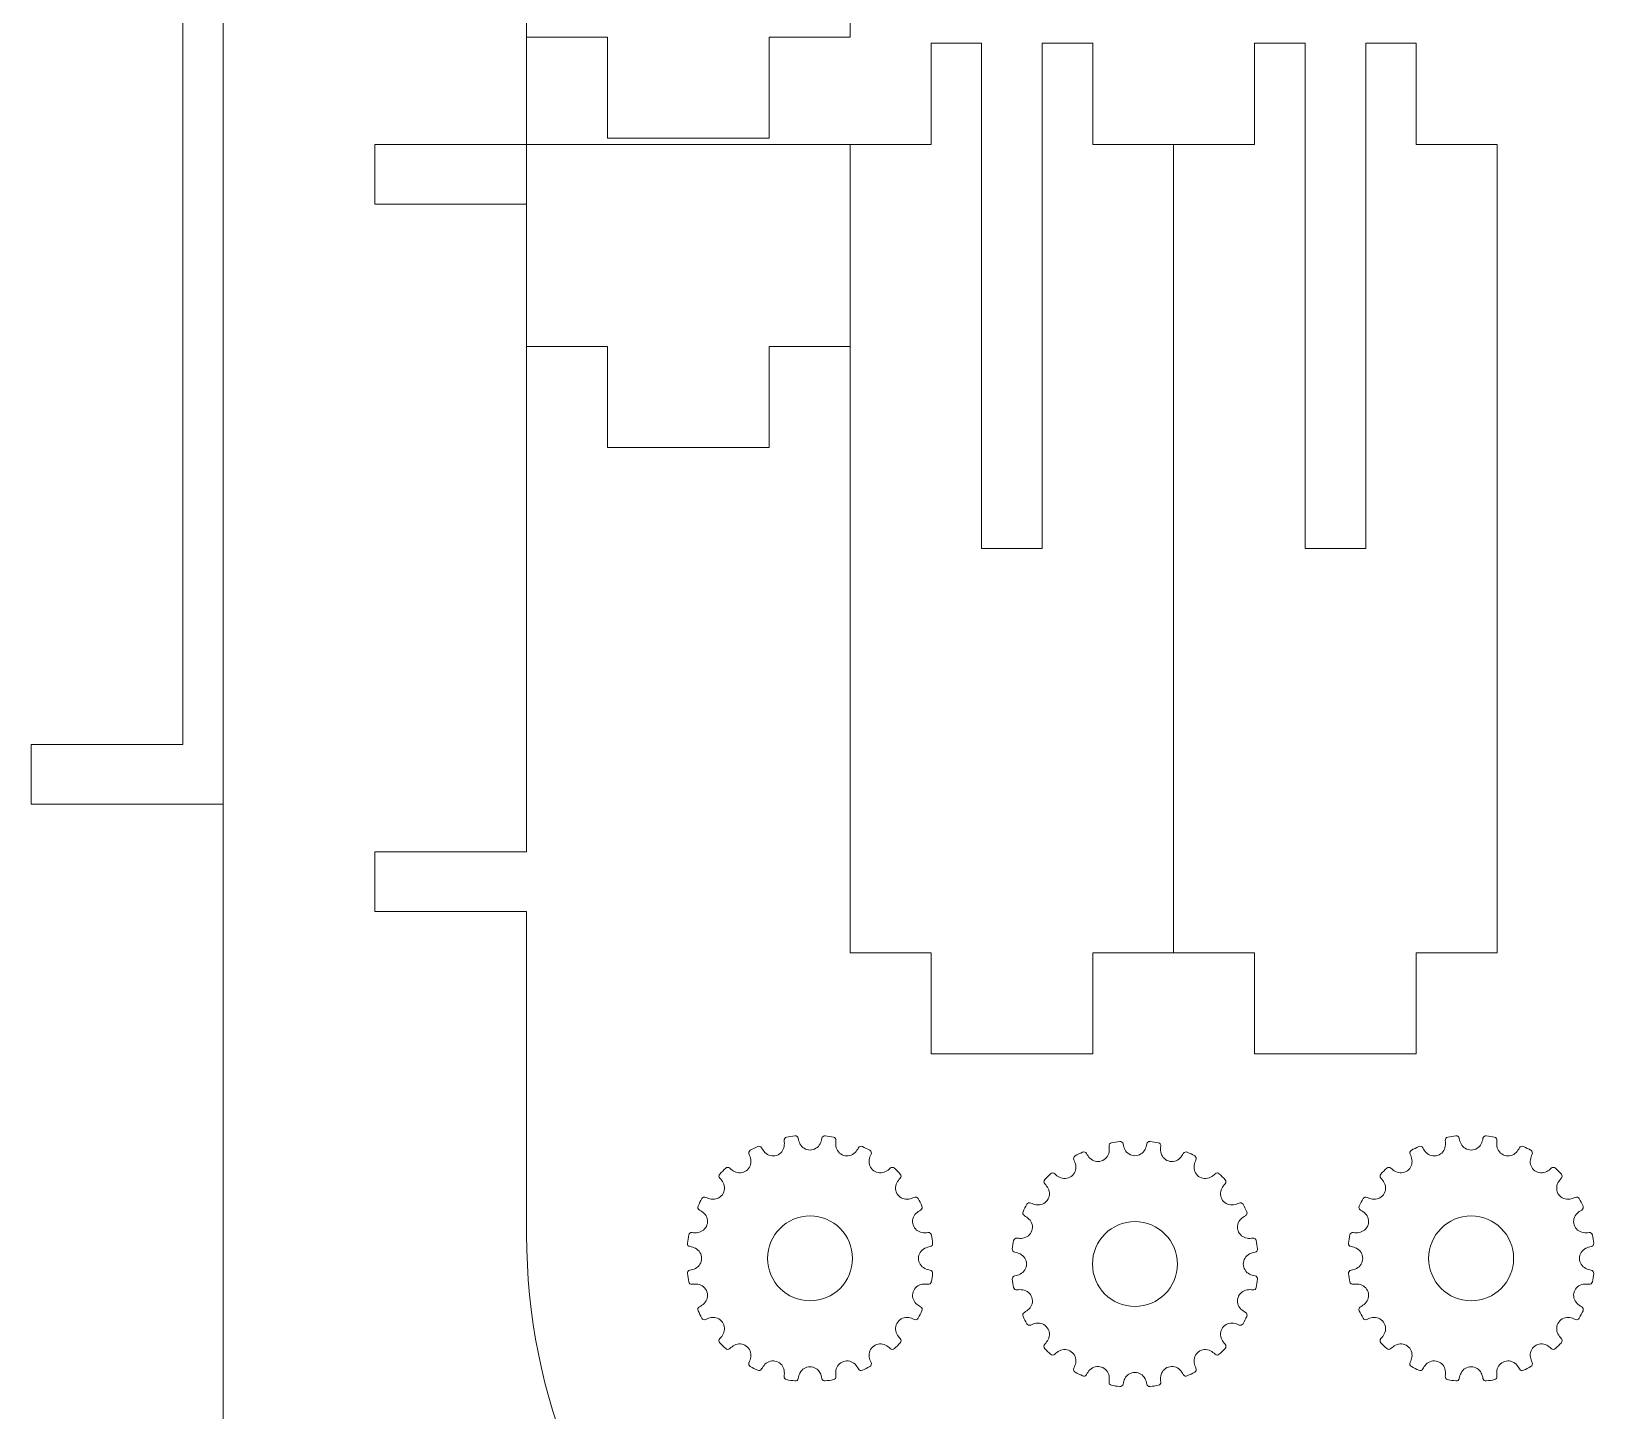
# Model space of a CAD drawing. Header units: millimetres. Extents: x -235 to 641, y 0 to 414.
# Drawn here: x 558.6 to 635.8, y 132 to 200.2 of the extents above; entities that cross this region are included whole.
import ezdxf

# ---------------------------------------------------------------- set-up
doc = ezdxf.new("R2010")
doc.units = ezdxf.units.MM

msp = doc.modelspace()

# ---------------------------------------------------------------- linework, layer by layer
at = {"lineweight": 0}
for p, q in [((568.063, 113.901), (568.063, 353.951)), ((583.063, 159.648), (583.063, 353.951)), ((566.063, 164.951), (566.063, 254.951)), ((599.063, 199.951), (599.063, 209.951)), ((583.063, 199.951), (587.063, 199.951)), ((587.063, 199.951), (587.063, 194.951)), ((595.063, 194.951), (595.063, 199.951)), ((595.063, 199.951), (599.063, 199.951)), ((603.063, 199.648), (603.063, 194.648)), ((605.563, 199.648), (603.063, 199.648)), ((605.563, 174.648), (605.563, 199.648)), ((608.563, 199.648), (608.563, 174.648)), ((611.063, 199.648), (608.563, 199.648)), ((611.063, 194.648), (611.063, 199.648)), ((619.063, 199.648), (619.063, 194.648)), ((621.563, 199.648), (619.063, 199.648)), ((621.563, 174.648), (621.563, 199.648)), ((624.563, 199.648), (624.563, 174.648)), ((627.063, 199.648), (624.563, 199.648)), ((627.063, 194.648), (627.063, 199.648)), ((587.063, 194.951), (595.063, 194.951)), ((575.563, 194.648), (603.063, 194.648)), ((575.563, 191.698), (575.563, 194.648)), ((599.063, 194.648), (599.063, 154.648)), ((619.063, 194.648), (611.063, 194.648)), ((615.063, 154.648), (615.063, 194.648)), ((631.063, 194.648), (627.063, 194.648)), ((631.063, 154.648), (631.063, 194.648)), ((583.063, 191.698), (575.563, 191.698)), ((583.063, 184.648), (587.063, 184.648)), ((587.063, 184.648), (587.063, 179.648)), ((595.063, 179.648), (595.063, 184.648)), ((595.063, 184.648), (599.063, 184.648)), ((587.063, 179.648), (595.063, 179.648)), ((608.563, 174.648), (605.563, 174.648)), ((624.563, 174.648), (621.563, 174.648)), ((558.563, 162.001), (558.563, 164.951)), ((558.563, 164.951), (566.063, 164.951)), ((568.063, 162.001), (558.563, 162.001)), ((575.563, 159.648), (583.063, 159.648)), ((575.563, 156.698), (575.563, 159.648)), ((583.063, 156.698), (575.563, 156.698)), ((583.063, 140.702), (583.063, 156.698)), ((599.063, 154.648), (603.063, 154.648)), ((603.063, 154.648), (603.063, 149.648)), ((611.063, 154.648), (619.063, 154.648)), ((611.063, 149.648), (611.063, 154.648)), ((619.063, 154.648), (619.063, 149.648)), ((627.063, 154.648), (631.063, 154.648)), ((627.063, 149.648), (627.063, 154.648)), ((603.063, 149.648), (611.063, 149.648)), ((619.063, 149.648), (627.063, 149.648))]:
    msp.add_line(p, q, dxfattribs=at)
for centre in [(597.08, 139.533), (629.776, 139.533), (613.148, 139.253)]:
    msp.add_circle(centre, 2.1, dxfattribs=at)
for centre, radius, start, end in [((595.949, 145.385), 0.15, 100.93261, 188.22305), ((594.811, 145.22), 1, 352.01055, 8.22305), ((597.08, 139.533), 6.11, 97.06739, 100.93261), ((596.347, 145.447), 0.15, 9.77695, 97.06739), ((597.48, 145.643), 1, 189.77695, 205.98945), ((596.68, 145.643), 1, 334.01055, 350.22305), ((597.813, 145.447), 0.15, 82.93261, 170.22305), ((597.08, 139.533), 6.11, 79.06739, 82.93261), ((598.21, 145.385), 0.15, 351.77695, 79.06739), ((599.348, 145.22), 1, 171.77695, 187.98945), ((613.148, 139.253), 6.11, 97.06739, 100.93261), ((612.415, 145.168), 0.15, 9.77695, 97.06739), ((613.882, 145.168), 0.15, 82.93261, 170.22305), ((613.148, 139.253), 6.11, 79.06739, 82.93261), ((628.646, 145.385), 0.15, 100.93261, 188.22305), ((627.507, 145.22), 1, 352.01055, 8.22305), ((629.776, 139.533), 6.11, 97.06739, 100.93261), ((629.043, 145.447), 0.15, 9.77695, 97.06739), ((630.176, 145.643), 1, 189.77695, 205.98945), ((629.376, 145.643), 1, 334.01055, 350.22305), ((630.509, 145.447), 0.15, 82.93261, 170.22305), ((629.776, 139.533), 6.11, 79.06739, 82.93261), ((630.906, 145.385), 0.15, 351.77695, 79.06739), ((632.044, 145.22), 1, 171.77695, 187.98945), ((594.196, 144.749), 0.15, 118.93261, 206.22305), ((593.165, 144.241), 1, 10.01055, 26.22305), ((597.08, 139.533), 6.11, 115.06739, 118.93261), ((594.555, 144.931), 0.15, 27.77695, 115.06739), ((595.572, 145.467), 1, 207.77695, 223.98945), ((595.252, 145.158), 0.555, 223.98945, 352.01055), ((597.08, 145.448), 0.555, 205.98945, 334.01055), ((598.908, 145.158), 0.555, 187.98945, 316.01055), ((598.587, 145.467), 1, 316.01055, 332.22305), ((599.605, 144.931), 0.15, 64.93261, 152.22305), ((597.08, 139.533), 6.11, 61.06739, 64.93261), ((600.995, 144.241), 1, 153.77695, 169.98945), ((599.963, 144.749), 0.15, 333.77695, 61.06739), ((610.265, 144.47), 0.15, 118.93261, 206.22305), ((613.148, 139.253), 6.11, 115.06739, 118.93261), ((610.623, 144.652), 0.15, 27.77695, 115.06739), ((611.641, 145.188), 1, 207.77695, 223.98945), ((611.321, 144.879), 0.555, 223.98945, 352.01055), ((612.018, 145.105), 0.15, 100.93261, 188.22305), ((610.88, 144.941), 1, 352.01055, 8.22305), ((613.548, 145.363), 1, 189.77695, 205.98945), ((613.148, 145.168), 0.555, 205.98945, 334.01055), ((612.748, 145.363), 1, 334.01055, 350.22305), ((614.279, 145.105), 0.15, 351.77695, 79.06739), ((615.417, 144.941), 1, 171.77695, 187.98945), ((614.976, 144.879), 0.555, 187.98945, 316.01055), ((614.656, 145.188), 1, 316.01055, 332.22305), ((615.674, 144.652), 0.15, 64.93261, 152.22305), ((613.148, 139.253), 6.11, 61.06739, 64.93261), ((616.032, 144.47), 0.15, 333.77695, 61.06739), ((626.893, 144.749), 0.15, 118.93261, 206.22305), ((625.861, 144.241), 1, 10.01055, 26.22305), ((629.776, 139.533), 6.11, 115.06739, 118.93261), ((627.251, 144.931), 0.15, 27.77695, 115.06739), ((628.268, 145.467), 1, 207.77695, 223.98945), ((627.948, 145.158), 0.555, 223.98945, 352.01055), ((629.776, 145.448), 0.555, 205.98945, 334.01055), ((631.604, 145.158), 0.555, 187.98945, 316.01055), ((631.284, 145.467), 1, 316.01055, 332.22305), ((632.301, 144.931), 0.15, 64.93261, 152.22305), ((629.776, 139.533), 6.11, 61.06739, 64.93261), ((633.691, 144.241), 1, 153.77695, 169.98945), ((632.659, 144.749), 0.15, 333.77695, 61.06739), ((597.08, 139.533), 6.11, 133.06739, 136.93261), ((593.01, 143.887), 0.15, 45.77695, 133.06739), ((593.812, 144.711), 1, 225.77695, 241.98945), ((593.603, 144.318), 0.555, 241.98945, 10.01055), ((600.557, 144.318), 0.555, 169.98945, 298.01055), ((600.348, 144.711), 1, 298.01055, 314.22305), ((601.15, 143.887), 0.15, 46.93261, 134.22305), ((597.08, 139.533), 6.11, 43.06739, 46.93261), ((609.079, 143.608), 0.15, 45.77695, 133.06739), ((609.672, 144.039), 0.555, 241.98945, 10.01055), ((609.233, 143.961), 1, 10.01055, 26.22305), ((616.625, 144.039), 0.555, 169.98945, 298.01055), ((617.063, 143.961), 1, 153.77695, 169.98945), ((617.218, 143.608), 0.15, 46.93261, 134.22305), ((629.776, 139.533), 6.11, 133.06739, 136.93261), ((625.706, 143.887), 0.15, 45.77695, 133.06739), ((626.508, 144.711), 1, 225.77695, 241.98945), ((626.299, 144.318), 0.555, 241.98945, 10.01055), ((633.253, 144.318), 0.555, 169.98945, 298.01055), ((633.044, 144.711), 1, 298.01055, 314.22305), ((633.846, 143.887), 0.15, 46.93261, 134.22305), ((629.776, 139.533), 6.11, 43.06739, 46.93261), ((592.294, 143.009), 0.555, 259.98945, 28.01055), ((592.726, 143.603), 0.15, 136.93261, 224.22305), ((591.902, 142.8), 1, 28.01055, 44.22305), ((601.865, 143.009), 0.555, 151.98945, 280.01055), ((602.258, 142.8), 1, 135.77695, 151.98945), ((601.434, 143.603), 0.15, 315.77695, 43.06739), ((608.363, 142.73), 0.555, 259.98945, 28.01055), ((608.794, 143.323), 0.15, 136.93261, 224.22305), ((613.148, 139.253), 6.11, 133.06739, 136.93261), ((607.97, 142.521), 1, 28.01055, 44.22305), ((609.881, 144.432), 1, 225.77695, 241.98945), ((616.416, 144.432), 1, 298.01055, 314.22305), ((613.148, 139.253), 6.11, 43.06739, 46.93261), ((617.934, 142.73), 0.555, 151.98945, 280.01055), ((618.327, 142.521), 1, 135.77695, 151.98945), ((617.502, 143.323), 0.15, 315.77695, 43.06739), ((624.991, 143.009), 0.555, 259.98945, 28.01055), ((625.422, 143.603), 0.15, 136.93261, 224.22305), ((624.598, 142.8), 1, 28.01055, 44.22305), ((634.561, 143.009), 0.555, 151.98945, 280.01055), ((634.954, 142.8), 1, 135.77695, 151.98945), ((634.13, 143.603), 0.15, 315.77695, 43.06739), ((597.08, 139.533), 6.11, 151.06739, 154.93261), ((591.864, 142.416), 0.15, 63.77695, 151.06739), ((592.372, 143.448), 1, 243.77695, 259.98945), ((601.788, 143.448), 1, 280.01055, 296.22305), ((602.296, 142.416), 0.15, 28.93261, 116.22305), ((597.08, 139.533), 6.11, 25.06739, 28.93261), ((613.148, 139.253), 6.11, 151.06739, 154.93261), ((607.932, 142.137), 0.15, 63.77695, 151.06739), ((608.44, 143.168), 1, 243.77695, 259.98945), ((617.856, 143.168), 1, 280.01055, 296.22305), ((618.365, 142.137), 0.15, 28.93261, 116.22305), ((613.148, 139.253), 6.11, 25.06739, 28.93261), ((629.776, 139.533), 6.11, 151.06739, 154.93261), ((624.56, 142.416), 0.15, 63.77695, 151.06739), ((625.068, 143.448), 1, 243.77695, 259.98945), ((634.484, 143.448), 1, 280.01055, 296.22305), ((634.992, 142.416), 0.15, 28.93261, 116.22305), ((629.776, 139.533), 6.11, 25.06739, 28.93261), ((591.681, 142.058), 0.15, 154.93261, 242.22305), ((591.454, 141.361), 0.555, 277.98945, 46.01055), ((591.145, 141.04), 1, 46.01055, 62.22305), ((602.705, 141.361), 0.555, 133.98945, 262.01055), ((603.014, 141.04), 1, 117.77695, 133.98945), ((602.478, 142.058), 0.15, 297.77695, 25.06739), ((607.75, 141.779), 0.15, 154.93261, 242.22305), ((607.523, 141.081), 0.555, 277.98945, 46.01055), ((607.214, 140.761), 1, 46.01055, 62.22305), ((618.774, 141.081), 0.555, 133.98945, 262.01055), ((619.083, 140.761), 1, 117.77695, 133.98945), ((618.547, 141.779), 0.15, 297.77695, 25.06739), ((624.377, 142.058), 0.15, 154.93261, 242.22305), ((624.15, 141.361), 0.555, 277.98945, 46.01055), ((623.841, 141.04), 1, 46.01055, 62.22305), ((635.401, 141.361), 0.555, 133.98945, 262.01055), ((635.71, 141.04), 1, 117.77695, 133.98945), ((635.175, 142.058), 0.15, 297.77695, 25.06739), ((613.063, 140.702), 30, 180, 225.04739), ((597.08, 139.533), 6.11, 169.06739, 172.93261), ((591.228, 140.663), 0.15, 81.77695, 169.06739), ((591.392, 141.801), 1, 261.77695, 277.98945), ((602.767, 141.801), 1, 262.01055, 278.22305), ((602.932, 140.663), 0.15, 10.93261, 98.22305), ((597.08, 139.533), 6.11, 7.06739, 10.93261), ((629.776, 139.533), 6.11, 169.06739, 172.93261), ((623.924, 140.663), 0.15, 81.77695, 169.06739), ((624.089, 141.801), 1, 261.77695, 277.98945), ((635.463, 141.801), 1, 262.01055, 278.22305), ((635.628, 140.663), 0.15, 10.93261, 98.22305), ((629.776, 139.533), 6.11, 7.06739, 10.93261), ((591.165, 140.266), 0.15, 172.93261, 260.22305), ((590.97, 139.133), 1, 64.01055, 80.22305), ((591.165, 139.533), 0.555, 295.98945, 64.01055), ((602.995, 139.533), 0.555, 115.98945, 244.01055), ((603.19, 139.133), 1, 99.77695, 115.98945), ((602.995, 140.266), 0.15, 279.77695, 7.06739), ((607.234, 139.987), 0.15, 172.93261, 260.22305), ((613.148, 139.253), 6.11, 169.06739, 172.93261), ((607.297, 140.384), 0.15, 81.77695, 169.06739), ((607.461, 141.522), 1, 261.77695, 277.98945), ((618.836, 141.522), 1, 262.01055, 278.22305), ((619, 140.384), 0.15, 10.93261, 98.22305), ((619.063, 139.987), 0.15, 279.77695, 7.06739), ((613.148, 139.253), 6.11, 7.06739, 10.93261), ((623.861, 140.266), 0.15, 172.93261, 260.22305), ((623.666, 139.133), 1, 64.01055, 80.22305), ((623.861, 139.533), 0.555, 295.98945, 64.01055), ((635.691, 139.533), 0.555, 115.98945, 244.01055), ((635.886, 139.133), 1, 99.77695, 115.98945), ((635.691, 140.266), 0.15, 279.77695, 7.06739), ((607.038, 138.853), 1, 64.01055, 80.22305), ((607.233, 139.253), 0.555, 295.98945, 64.01055), ((619.063, 139.253), 0.555, 115.98945, 244.01055), ((619.258, 138.853), 1, 99.77695, 115.98945), ((591.165, 138.799), 0.15, 99.77695, 187.06739), ((597.08, 139.533), 6.11, 187.06739, 190.93261), ((591.228, 138.402), 0.15, 190.93261, 278.22305), ((590.97, 139.933), 1, 279.77695, 295.98945), ((603.19, 139.933), 1, 244.01055, 260.22305), ((602.932, 138.402), 0.15, 261.77695, 349.06739), ((602.995, 138.799), 0.15, 352.93261, 80.22305), ((597.08, 139.533), 6.11, 349.06739, 352.93261), ((607.234, 138.52), 0.15, 99.77695, 187.06739), ((613.148, 139.253), 6.11, 187.06739, 190.93261), ((607.038, 139.653), 1, 279.77695, 295.98945), ((619.258, 139.653), 1, 244.01055, 260.22305), ((619.063, 138.52), 0.15, 352.93261, 80.22305), ((613.148, 139.253), 6.11, 349.06739, 352.93261), ((623.861, 138.799), 0.15, 99.77695, 187.06739), ((629.776, 139.533), 6.11, 187.06739, 190.93261), ((623.924, 138.402), 0.15, 190.93261, 278.22305), ((623.666, 139.933), 1, 279.77695, 295.98945), ((635.886, 139.933), 1, 244.01055, 260.22305), ((635.628, 138.402), 0.15, 261.77695, 349.06739), ((635.691, 138.799), 0.15, 352.93261, 80.22305), ((629.776, 139.533), 6.11, 349.06739, 352.93261), ((591.392, 137.264), 1, 82.01055, 98.22305), ((591.454, 137.705), 0.555, 313.98945, 82.01055), ((602.705, 137.705), 0.555, 97.98945, 226.01055), ((602.767, 137.264), 1, 81.77695, 97.98945), ((607.297, 138.123), 0.15, 190.93261, 278.22305), ((607.461, 136.985), 1, 82.01055, 98.22305), ((607.523, 137.426), 0.555, 313.98945, 82.01055), ((618.774, 137.426), 0.555, 97.98945, 226.01055), ((618.836, 136.985), 1, 81.77695, 97.98945), ((619, 138.123), 0.15, 261.77695, 349.06739), ((624.089, 137.264), 1, 82.01055, 98.22305), ((624.15, 137.705), 0.555, 313.98945, 82.01055), ((635.401, 137.705), 0.555, 97.98945, 226.01055), ((635.463, 137.264), 1, 81.77695, 97.98945), ((591.681, 137.008), 0.15, 117.77695, 205.06739), ((597.08, 139.533), 6.11, 205.06739, 208.93261), ((591.145, 138.025), 1, 297.77695, 313.98945), ((603.014, 138.025), 1, 226.01055, 242.22305), ((597.08, 139.533), 6.11, 331.06739, 334.93261), ((602.478, 137.008), 0.15, 334.93261, 62.22305), ((607.75, 136.728), 0.15, 117.77695, 205.06739), ((607.214, 137.746), 1, 297.77695, 313.98945), ((619.083, 137.746), 1, 226.01055, 242.22305), ((618.547, 136.728), 0.15, 334.93261, 62.22305), ((624.377, 137.008), 0.15, 117.77695, 205.06739), ((629.776, 139.533), 6.11, 205.06739, 208.93261), ((623.841, 138.025), 1, 297.77695, 313.98945), ((635.71, 138.025), 1, 226.01055, 242.22305), ((629.776, 139.533), 6.11, 331.06739, 334.93261), ((635.175, 137.008), 0.15, 334.93261, 62.22305), ((591.864, 136.649), 0.15, 208.93261, 296.22305), ((592.372, 135.618), 1, 100.01055, 116.22305), ((592.294, 136.056), 0.555, 331.98945, 100.01055), ((601.865, 136.056), 0.555, 79.98945, 208.01055), ((601.788, 135.618), 1, 63.77695, 79.98945), ((602.296, 136.649), 0.15, 243.77695, 331.06739), ((613.148, 139.253), 6.11, 205.06739, 208.93261), ((607.932, 136.37), 0.15, 208.93261, 296.22305), ((608.44, 135.338), 1, 100.01055, 116.22305), ((608.363, 135.777), 0.555, 331.98945, 100.01055), ((617.934, 135.777), 0.555, 79.98945, 208.01055), ((617.856, 135.338), 1, 63.77695, 79.98945), ((618.365, 136.37), 0.15, 243.77695, 331.06739), ((613.148, 139.253), 6.11, 331.06739, 334.93261), ((624.56, 136.649), 0.15, 208.93261, 296.22305), ((625.068, 135.618), 1, 100.01055, 116.22305), ((624.991, 136.056), 0.555, 331.98945, 100.01055), ((634.561, 136.056), 0.555, 79.98945, 208.01055), ((634.484, 135.618), 1, 63.77695, 79.98945), ((634.992, 136.649), 0.15, 243.77695, 331.06739), ((592.726, 135.463), 0.15, 135.77695, 223.06739), ((597.08, 139.533), 6.11, 223.06739, 226.93261), ((591.902, 136.265), 1, 315.77695, 331.98945), ((593.812, 134.354), 1, 118.01055, 134.22305), ((593.603, 134.747), 0.555, 349.98945, 118.01055), ((600.557, 134.747), 0.555, 61.98945, 190.01055), ((600.348, 134.354), 1, 45.77695, 61.98945), ((597.08, 139.533), 6.11, 313.06739, 316.93261), ((602.258, 136.265), 1, 208.01055, 224.22305), ((601.434, 135.463), 0.15, 316.93261, 44.22305), ((608.794, 135.184), 0.15, 135.77695, 223.06739), ((607.97, 135.986), 1, 315.77695, 331.98945), ((618.327, 135.986), 1, 208.01055, 224.22305), ((617.502, 135.184), 0.15, 316.93261, 44.22305), ((625.422, 135.463), 0.15, 135.77695, 223.06739), ((629.776, 139.533), 6.11, 223.06739, 226.93261), ((624.598, 136.265), 1, 315.77695, 331.98945), ((626.508, 134.354), 1, 118.01055, 134.22305), ((626.299, 134.747), 0.555, 349.98945, 118.01055), ((633.253, 134.747), 0.555, 61.98945, 190.01055), ((633.044, 134.354), 1, 45.77695, 61.98945), ((629.776, 139.533), 6.11, 313.06739, 316.93261), ((634.954, 136.265), 1, 208.01055, 224.22305), ((634.13, 135.463), 0.15, 316.93261, 44.22305), ((593.01, 135.179), 0.15, 226.93261, 314.22305), ((593.165, 134.825), 1, 333.77695, 349.98945), ((600.995, 134.825), 1, 190.01055, 206.22305), ((601.15, 135.179), 0.15, 225.77695, 313.06739), ((613.148, 139.253), 6.11, 223.06739, 226.93261), ((609.079, 134.899), 0.15, 226.93261, 314.22305), ((609.881, 134.075), 1, 118.01055, 134.22305), ((609.672, 134.468), 0.555, 349.98945, 118.01055), ((616.625, 134.468), 0.555, 61.98945, 190.01055), ((616.416, 134.075), 1, 45.77695, 61.98945), ((617.218, 134.899), 0.15, 225.77695, 313.06739), ((613.148, 139.253), 6.11, 313.06739, 316.93261), ((625.706, 135.179), 0.15, 226.93261, 314.22305), ((625.861, 134.825), 1, 333.77695, 349.98945), ((633.691, 134.825), 1, 190.01055, 206.22305), ((633.846, 135.179), 0.15, 225.77695, 313.06739), ((594.196, 134.317), 0.15, 153.77695, 241.06739), ((597.08, 139.533), 6.11, 241.06739, 244.93261), ((594.555, 134.134), 0.15, 244.93261, 332.22305), ((595.572, 133.598), 1, 136.01055, 152.22305), ((595.252, 133.907), 0.555, 7.98945, 136.01055), ((595.949, 133.681), 0.15, 171.77695, 259.06739), ((594.811, 133.845), 1, 351.77695, 7.98945), ((597.48, 133.423), 1, 154.01055, 170.22305), ((597.08, 133.618), 0.555, 25.98945, 154.01055), ((596.68, 133.423), 1, 9.77695, 25.98945), ((598.21, 133.681), 0.15, 280.93261, 8.22305), ((599.348, 133.845), 1, 172.01055, 188.22305), ((598.908, 133.907), 0.555, 43.98945, 172.01055), ((598.587, 133.598), 1, 27.77695, 43.98945), ((599.605, 134.134), 0.15, 207.77695, 295.06739), ((597.08, 139.533), 6.11, 295.06739, 298.93261), ((599.963, 134.317), 0.15, 298.93261, 26.22305), ((610.265, 134.037), 0.15, 153.77695, 241.06739), ((609.233, 134.545), 1, 333.77695, 349.98945), ((613.148, 139.253), 6.11, 241.06739, 244.93261), ((610.623, 133.855), 0.15, 244.93261, 332.22305), ((611.641, 133.319), 1, 136.01055, 152.22305), ((611.321, 133.628), 0.555, 7.98945, 136.01055), ((610.88, 133.566), 1, 351.77695, 7.98945), ((613.148, 133.338), 0.555, 25.98945, 154.01055), ((615.417, 133.566), 1, 172.01055, 188.22305), ((614.976, 133.628), 0.555, 43.98945, 172.01055), ((614.656, 133.319), 1, 27.77695, 43.98945), ((615.674, 133.855), 0.15, 207.77695, 295.06739), ((613.148, 139.253), 6.11, 295.06739, 298.93261), ((617.063, 134.545), 1, 190.01055, 206.22305), ((616.032, 134.037), 0.15, 298.93261, 26.22305), ((626.893, 134.317), 0.15, 153.77695, 241.06739), ((629.776, 139.533), 6.11, 241.06739, 244.93261), ((627.251, 134.134), 0.15, 244.93261, 332.22305), ((628.268, 133.598), 1, 136.01055, 152.22305), ((627.948, 133.907), 0.555, 7.98945, 136.01055), ((628.646, 133.681), 0.15, 171.77695, 259.06739), ((627.507, 133.845), 1, 351.77695, 7.98945), ((630.176, 133.423), 1, 154.01055, 170.22305), ((629.776, 133.618), 0.555, 25.98945, 154.01055), ((629.376, 133.423), 1, 9.77695, 25.98945), ((630.906, 133.681), 0.15, 280.93261, 8.22305), ((632.044, 133.845), 1, 172.01055, 188.22305), ((631.604, 133.907), 0.555, 43.98945, 172.01055), ((631.284, 133.598), 1, 27.77695, 43.98945), ((632.301, 134.134), 0.15, 207.77695, 295.06739), ((629.776, 139.533), 6.11, 295.06739, 298.93261), ((632.659, 134.317), 0.15, 298.93261, 26.22305), ((597.08, 139.533), 6.11, 259.06739, 262.93261), ((596.347, 133.618), 0.15, 262.93261, 350.22305), ((597.813, 133.618), 0.15, 189.77695, 277.06739), ((597.08, 139.533), 6.11, 277.06739, 280.93261), ((612.018, 133.402), 0.15, 171.77695, 259.06739), ((613.148, 139.253), 6.11, 259.06739, 262.93261), ((612.415, 133.339), 0.15, 262.93261, 350.22305), ((613.548, 133.143), 1, 154.01055, 170.22305), ((612.748, 133.143), 1, 9.77695, 25.98945), ((613.882, 133.339), 0.15, 189.77695, 277.06739), ((613.148, 139.253), 6.11, 277.06739, 280.93261), ((614.279, 133.402), 0.15, 280.93261, 8.22305), ((629.776, 139.533), 6.11, 259.06739, 262.93261), ((629.043, 133.618), 0.15, 262.93261, 350.22305), ((630.509, 133.618), 0.15, 189.77695, 277.06739), ((629.776, 139.533), 6.11, 277.06739, 280.93261)]:
    msp.add_arc(centre, radius, start, end, dxfattribs=at)

doc.saveas('drawing.dxf')
